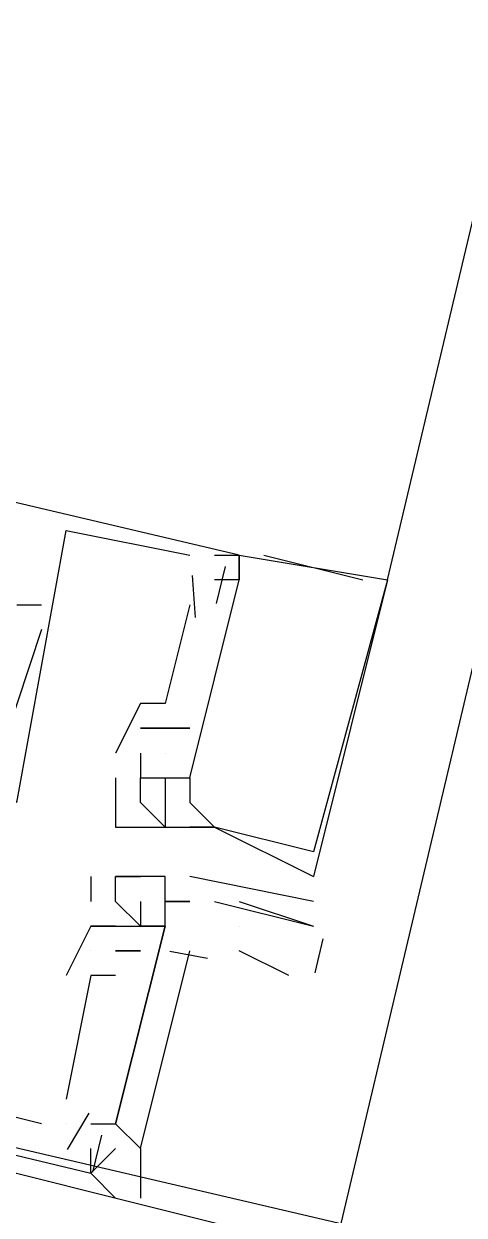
# Model space of a CAD drawing. Header units: feet. Extents: x -84 to 198, y -22 to 181.
# Drawn here: x 66.924 to 67.161, y 10.475 to 11.118 of the extents above; entities that cross this region are included whole.
import ezdxf

# ---------------------------------------------------------------- set-up
doc = ezdxf.new("R2010")
doc.units = ezdxf.units.FT
doc.layers.add('A-LINEA', color=7, linetype='CONTINUOUS')

msp = doc.modelspace()

# ---------------------------------------------------------------- linework, layer by layer
at = {"layer": 'A-LINEA'}
for p, q in [((66.9467, 9.8444), (69, 18.5244)), ((67.12, 10.8178), (68.8667, 18.2044)), ((66.9467, 10.8444), (66.9467, 10.8444)), ((66.9467, 10.8444), (66.9467, 10.8444)), ((66.9467, 10.8444), (66.9467, 10.8444)), ((67.0133, 10.8311), (67.0133, 10.8311)), ((67.0133, 10.8311), (67.0133, 10.8311)), ((67.0133, 10.8311), (67.0133, 10.8311)), ((67.0267, 10.8311), (67.0267, 10.8311)), ((67.0267, 10.8311), (67.0267, 10.8311)), ((67.0267, 10.8311), (67.0267, 10.8311)), ((67.04, 10.8311), (67.04, 10.8311)), ((67.04, 10.8311), (67.04, 10.8311)), ((67.04, 10.8311), (67.04, 10.8311)), ((67.04, 10.8311), (67.04, 10.8311)), ((67.04, 10.8311), (67.04, 10.8311)), ((67.04, 10.8311), (67.04, 10.8311)), ((67.04, 10.8311), (67.04, 10.8311)), ((67.04, 10.8311), (67.04, 10.8311)), ((67.04, 10.8311), (67.04, 10.8311)), ((67.0533, 10.8311), (67.0533, 10.8311)), ((67.0533, 10.8311), (67.0533, 10.8311)), ((67.0533, 10.8311), (67.0533, 10.8311)), ((67.0323, 10.8251), (67.0276, 10.8051)), ((67.0323, 10.8251), (67.0276, 10.8051)), ((67.0323, 10.8251), (67.0276, 10.8051)), ((67.0146, 10.8202), (67.0162, 10.7976)), ((67.0146, 10.8202), (67.0162, 10.7976)), ((67.0146, 10.8202), (67.0162, 10.7976)), ((67.0267, 10.8178), (67.0267, 10.8178)), ((67.0267, 10.8178), (67.0267, 10.8178)), ((67.0267, 10.8178), (67.0267, 10.8178)), ((67.04, 10.8178), (67.04, 10.8178)), ((67.04, 10.8178), (67.04, 10.8178)), ((67.04, 10.8178), (67.04, 10.8178)), ((67.04, 10.8178), (67.04, 10.8178)), ((67.04, 10.8178), (67.04, 10.8178)), ((67.04, 10.8178), (67.04, 10.8178)), ((67.1067, 10.8178), (67.1067, 10.8178)), ((67.1067, 10.8178), (67.1067, 10.8178)), ((67.1067, 10.8178), (67.1067, 10.8178)), ((67.12, 10.8178), (67.12, 10.8178)), ((67.12, 10.8178), (67.12, 10.8178)), ((67.12, 10.8178), (67.12, 10.8178)), ((67.12, 10.8178), (67.12, 10.8178)), ((67.12, 10.8178), (67.12, 10.8178)), ((67.12, 10.8178), (67.12, 10.8178)), ((66.92, 10.8044), (66.9333, 10.8044)), ((66.92, 10.8044), (66.9333, 10.8044)), ((66.92, 10.8044), (66.9333, 10.8044)), ((66.9333, 10.8044), (66.9333, 10.8044)), ((66.9333, 10.8044), (66.9333, 10.8044)), ((66.9333, 10.8044), (66.9333, 10.8044)), ((67.0133, 10.8044), (67.0133, 10.8044)), ((67.0133, 10.8044), (67.0133, 10.8044)), ((67.0133, 10.8044), (67.0133, 10.8044)), ((66.9333, 10.7911), (66.9333, 10.7911)), ((66.9333, 10.7911), (66.9333, 10.7911)), ((66.9333, 10.7911), (66.9333, 10.7911)), ((66.9867, 10.7511), (66.9867, 10.7511)), ((66.9867, 10.7511), (66.9867, 10.7511)), ((66.9867, 10.7511), (66.9867, 10.7511)), ((67, 10.7511), (67, 10.7511)), ((67, 10.7511), (67, 10.7511)), ((67, 10.7511), (67, 10.7511)), ((66.9867, 10.7378), (66.9867, 10.7378)), ((66.9867, 10.7378), (66.9867, 10.7378)), ((66.9867, 10.7378), (66.9867, 10.7378)), ((66.9867, 10.7378), (66.9867, 10.7378)), ((66.9867, 10.7378), (66.9867, 10.7378)), ((66.9867, 10.7378), (66.9867, 10.7378)), ((66.9867, 10.7378), (66.9867, 10.7378)), ((66.9867, 10.7378), (66.9867, 10.7378)), ((66.9867, 10.7378), (66.9867, 10.7378)), ((67, 10.7378), (67, 10.7378)), ((67, 10.7378), (67, 10.7378)), ((67, 10.7378), (67, 10.7378)), ((67, 10.7378), (67, 10.7378)), ((67, 10.7378), (67, 10.7378)), ((67, 10.7378), (67, 10.7378)), ((67, 10.7378), (67, 10.7378)), ((67, 10.7378), (67, 10.7378)), ((67, 10.7378), (67, 10.7378)), ((67.0133, 10.7378), (67.0133, 10.7378)), ((67.0133, 10.7378), (67.0133, 10.7378)), ((67.0133, 10.7378), (67.0133, 10.7378)), ((66.9733, 10.7244), (66.9733, 10.7244)), ((66.9733, 10.7244), (66.9733, 10.7244)), ((66.9733, 10.7244), (66.9733, 10.7244)), ((66.9867, 10.7244), (66.9867, 10.7244)), ((66.9867, 10.7244), (66.9867, 10.7244)), ((66.9867, 10.7244), (66.9867, 10.7244)), ((67, 10.7244), (67, 10.7244)), ((67, 10.7244), (67, 10.7244)), ((67, 10.7244), (67, 10.7244)), ((67, 10.7244), (67, 10.7244)), ((67, 10.7244), (67, 10.7244)), ((67, 10.7244), (67, 10.7244)), ((66.9733, 10.7111), (66.9733, 10.7111)), ((66.9733, 10.7111), (66.9733, 10.7111)), ((66.9733, 10.7111), (66.9733, 10.7111)), ((66.9867, 10.7111), (66.9867, 10.7111)), ((66.9867, 10.7111), (66.9867, 10.7111)), ((66.9867, 10.7111), (66.9867, 10.7111)), ((66.9867, 10.7111), (66.9867, 10.7111)), ((66.9867, 10.7111), (66.9867, 10.7111)), ((66.9867, 10.7111), (66.9867, 10.7111)), ((66.9867, 10.7111), (66.9867, 10.7111)), ((66.9867, 10.7111), (66.9867, 10.7111)), ((66.9867, 10.7111), (66.9867, 10.7111)), ((67, 10.7111), (67, 10.7111)), ((67, 10.7111), (67, 10.6844)), ((67, 10.7111), (67, 10.7111)), ((67, 10.7111), (67, 10.7111)), ((67, 10.7111), (67, 10.7111)), ((67, 10.7111), (67, 10.6844)), ((67, 10.7111), (67, 10.7111)), ((67, 10.7111), (67, 10.7111)), ((67, 10.7111), (67, 10.7111)), ((67, 10.7111), (67, 10.6844)), ((67, 10.7111), (67, 10.7111)), ((67, 10.7111), (67, 10.7111)), ((67.0133, 10.7111), (67.0133, 10.7111)), ((67.0133, 10.7111), (67.0133, 10.7111)), ((67.0133, 10.7111), (67.0133, 10.7111)), ((67.0133, 10.7111), (67.0133, 10.7111)), ((67.0133, 10.7111), (67.0133, 10.7111)), ((67.0133, 10.7111), (67.0133, 10.7111)), ((66.9867, 10.6978), (66.9867, 10.6978)), ((66.9867, 10.6978), (66.9867, 10.6978)), ((66.9867, 10.6978), (66.9867, 10.6978)), ((67, 10.6978), (67, 10.6978)), ((67, 10.6978), (67, 10.6978)), ((67, 10.6978), (67, 10.6978)), ((67.0133, 10.6978), (67.0133, 10.6978)), ((67.0133, 10.6978), (67.0133, 10.6978)), ((67.0133, 10.6978), (67.0133, 10.6978)), ((66.9733, 10.6844), (66.9733, 10.6844)), ((66.9733, 10.6844), (66.9733, 10.6844)), ((66.9733, 10.6844), (66.9733, 10.6844)), ((66.9867, 10.6844), (66.9867, 10.6844)), ((66.9867, 10.6844), (66.9867, 10.6844)), ((66.9867, 10.6844), (66.9867, 10.6844)), ((67, 10.6844), (67, 10.6844)), ((67, 10.6844), (67, 10.6844)), ((67, 10.6844), (67, 10.6844)), ((67.0133, 10.6844), (67.0133, 10.6844)), ((67.0133, 10.6844), (67.0133, 10.6844)), ((67.0133, 10.6844), (67.0133, 10.6844)), ((67.0133, 10.6844), (67.0133, 10.6844)), ((67.0133, 10.6844), (67.0133, 10.6844)), ((67.0133, 10.6844), (67.0133, 10.6844)), ((67.0267, 10.6844), (67.08, 10.6578)), ((67.0267, 10.6844), (67.0267, 10.6844)), ((67.0267, 10.6844), (67.0267, 10.6844)), ((67.0267, 10.6844), (67.0267, 10.6844)), ((67.0267, 10.6844), (67.08, 10.6578)), ((67.0267, 10.6844), (67.0267, 10.6844)), ((67.0267, 10.6844), (67.0267, 10.6844)), ((67.0267, 10.6844), (67.0267, 10.6844)), ((67.0267, 10.6844), (67.08, 10.6578)), ((67.0267, 10.6844), (67.0267, 10.6844)), ((67.0267, 10.6844), (67.0267, 10.6844)), ((67.0267, 10.6844), (67.0267, 10.6844)), ((67.08, 10.6711), (67.08, 10.6711)), ((67.08, 10.6711), (67.08, 10.6711)), ((67.08, 10.6711), (67.08, 10.6711)), ((67.08, 10.6711), (67.08, 10.6711)), ((67.08, 10.6711), (67.08, 10.6711)), ((67.08, 10.6711), (67.08, 10.6711)), ((66.96, 10.6578), (66.96, 10.6444)), ((66.96, 10.6578), (66.96, 10.6578)), ((66.9733, 10.6578), (66.9733, 10.6578)), ((66.9733, 10.6578), (66.9733, 10.6578)), ((66.9867, 10.6578), (66.9867, 10.6578)), ((66.9867, 10.6578), (66.9867, 10.6578)), ((67, 10.6578), (67, 10.6578)), ((67.08, 10.6444), (67.0133, 10.6578)), ((67.0133, 10.6578), (67.0133, 10.6578)), ((67.08, 10.6578), (67.08, 10.6578)), ((67.08, 10.6578), (67.08, 10.6578)), ((67.08, 10.6578), (67.08, 10.6578)), ((66.96, 10.6444), (66.96, 10.6444)), ((66.9733, 10.6444), (66.9733, 10.6444)), ((66.9867, 10.6444), (66.9867, 10.6444)), ((67, 10.6444), (67, 10.6444)), ((67, 10.6444), (67, 10.6444)), ((67, 10.6444), (67, 10.6444)), ((67.0133, 10.6444), (67.0133, 10.6444)), ((67.0133, 10.6444), (67.0133, 10.6444)), ((67.0267, 10.6444), (67.0267, 10.6444)), ((67.04, 10.6444), (67.08, 10.6311)), ((67.08, 10.6444), (67.08, 10.6444)), ((66.96, 10.6311), (66.96, 10.6311)), ((66.96, 10.6311), (66.96, 10.6311)), ((66.96, 10.6311), (66.96, 10.6311)), ((66.96, 10.6311), (66.96, 10.6311)), ((66.96, 10.6311), (66.96, 10.6311)), ((66.96, 10.6311), (66.96, 10.6311)), ((66.96, 10.6311), (66.96, 10.6311)), ((66.96, 10.6311), (66.96, 10.6311)), ((66.96, 10.6311), (66.96, 10.6311)), ((66.96, 10.6311), (66.96, 10.6311)), ((66.9733, 10.6311), (66.9733, 10.6311)), ((66.9733, 10.6311), (66.9733, 10.6311)), ((66.9733, 10.6311), (66.9733, 10.6311)), ((66.9733, 10.6311), (66.9733, 10.6311)), ((66.9733, 10.6311), (66.9733, 10.6311)), ((66.9733, 10.6311), (66.9733, 10.6311)), ((66.9733, 10.6311), (66.9733, 10.6311)), ((66.9867, 10.6311), (66.9867, 10.6311)), ((66.9867, 10.6311), (66.9867, 10.6311)), ((66.9867, 10.6311), (66.9867, 10.6311)), ((66.9867, 10.6311), (66.9867, 10.6311)), ((66.9867, 10.6311), (66.9867, 10.6311)), ((66.9867, 10.6311), (66.9867, 10.6311)), ((67, 10.6311), (67, 10.6311)), ((67, 10.6311), (67, 10.6311)), ((67, 10.6311), (67, 10.6311)), ((67, 10.6311), (67, 10.6311)), ((67.04, 10.6311), (67.04, 10.6311)), ((67.08, 10.6311), (67.08, 10.6311)), ((67.085, 10.6243), (67.0807, 10.606)), ((66.96, 10.6178), (66.96, 10.6178)), ((66.96, 10.6178), (66.96, 10.6178)), ((66.96, 10.6178), (66.96, 10.6178)), ((66.96, 10.6178), (66.96, 10.6178)), ((66.96, 10.6178), (66.96, 10.6178)), ((66.96, 10.6178), (66.96, 10.6178)), ((66.9733, 10.6178), (66.9733, 10.6178)), ((66.9733, 10.6178), (66.9733, 10.6178)), ((66.9733, 10.6178), (66.9733, 10.6178)), ((66.9733, 10.6178), (66.9733, 10.6178)), ((66.9733, 10.6178), (66.9733, 10.6178)), ((66.9733, 10.6178), (66.9733, 10.6178)), ((66.9733, 10.6178), (66.9733, 10.6178)), ((66.9733, 10.6178), (66.9733, 10.6178)), ((66.9733, 10.6178), (66.9733, 10.6178)), ((66.9867, 10.6178), (66.9867, 10.6178)), ((66.9867, 10.6178), (66.9867, 10.6178)), ((66.9867, 10.6178), (66.9867, 10.6178)), ((66.9867, 10.6178), (66.9867, 10.6178)), ((66.9867, 10.6178), (66.9867, 10.6178)), ((66.9867, 10.6178), (66.9867, 10.6178)), ((67.0228, 10.6136), (67.0026, 10.6175)), ((67.0228, 10.6136), (67.0026, 10.6175)), ((67.0228, 10.6136), (67.0026, 10.6175)), ((67.0667, 10.6044), (67.04, 10.6178)), ((66.96, 10.6044), (66.9467, 10.5378)), ((66.9467, 10.6044), (66.9467, 10.6044)), ((66.96, 10.6044), (66.9467, 10.5378)), ((66.9467, 10.6044), (66.9467, 10.6044)), ((66.96, 10.6044), (66.9467, 10.5378)), ((66.9467, 10.6044), (66.9467, 10.6044)), ((66.9733, 10.6044), (66.96, 10.6044)), ((66.96, 10.6044), (66.96, 10.6044)), ((66.96, 10.6044), (66.96, 10.6044)), ((66.9733, 10.6044), (66.96, 10.6044)), ((66.96, 10.6044), (66.96, 10.6044)), ((66.96, 10.6044), (66.96, 10.6044)), ((66.9733, 10.6044), (66.96, 10.6044)), ((66.96, 10.6044), (66.96, 10.6044)), ((66.96, 10.6044), (66.96, 10.6044)), ((66.9733, 10.6044), (66.9733, 10.6044)), ((66.9733, 10.6044), (66.9733, 10.6044)), ((66.9733, 10.6044), (66.9733, 10.6044)), ((66.9467, 10.5378), (66.9467, 10.5378)), ((66.9467, 10.5378), (66.9467, 10.5378)), ((66.9467, 10.5378), (66.9467, 10.5378)), ((66.9588, 10.5302), (66.9472, 10.5106)), ((66.9588, 10.5302), (66.9472, 10.5106)), ((66.9588, 10.5302), (66.9472, 10.5106)), ((66.9333, 10.5244), (66.9333, 10.5244)), ((66.9333, 10.5244), (66.9333, 10.5244)), ((66.9333, 10.5244), (66.9333, 10.5244)), ((66.9467, 10.5244), (66.9467, 10.5244)), ((66.9467, 10.5244), (66.9467, 10.5244)), ((66.9467, 10.5244), (66.9467, 10.5244)), ((66.96, 10.5244), (66.9733, 10.5244)), ((66.96, 10.5244), (66.96, 10.5244)), ((66.96, 10.5244), (66.96, 10.5244)), ((66.96, 10.5244), (66.96, 10.5244)), ((66.9657, 10.5184), (66.9609, 10.4984)), ((66.9657, 10.5184), (66.9609, 10.4984)), ((66.9657, 10.5184), (66.9609, 10.4984)), ((66.9733, 10.5244), (66.9733, 10.5244)), ((66.9733, 10.5244), (66.9733, 10.5244)), ((66.9733, 10.5244), (66.9733, 10.5244)), ((66.96, 10.4978), (66.9733, 10.5111)), ((66.96, 10.5111), (66.96, 10.5111)), ((66.96, 10.5111), (66.96, 10.5111)), ((66.96, 10.5111), (66.96, 10.5111)), ((66.96, 10.5111), (66.96, 10.5111)), ((66.9733, 10.5111), (66.9733, 10.5111)), ((66.9733, 10.4844), (66.96, 10.4978)), ((66.96, 10.4978), (66.96, 10.4978)), ((66.96, 10.4978), (66.96, 10.4978)), ((66.96, 10.4978), (66.96, 10.4978))]:
    msp.add_line(p, q, dxfattribs=at)
for points in [[(67.0267, 10.8311), (67.04, 10.8311), (66.36, 10.9911), (66.3333, 10.8444), (66.3467, 10.8311)], [(67.0267, 10.8311), (67.04, 10.8311), (66.36, 10.9911), (66.3333, 10.8444), (66.3467, 10.8311)], [(67.0267, 10.8311), (67.04, 10.8311), (66.36, 10.9911), (66.3333, 10.8444), (66.3467, 10.8311)], [(66.9333, 10.7911), (66.9067, 10.7111), (66.92, 10.6978), (66.9467, 10.8444), (67.0133, 10.8311)], [(66.9333, 10.7911), (66.9067, 10.7111), (66.92, 10.6978), (66.9467, 10.8444), (67.0133, 10.8311)], [(66.9333, 10.7911), (66.9067, 10.7111), (66.92, 10.6978), (66.9467, 10.8444), (67.0133, 10.8311)], [(67.04, 10.8311), (67.04, 10.8178), (67.04, 10.8311), (67.12, 10.8178), (67.12, 10.8178), (67.08, 10.6578)], [(67.04, 10.8311), (67.04, 10.8178), (67.04, 10.8311), (67.12, 10.8178), (67.12, 10.8178), (67.08, 10.6578)], [(67.04, 10.8311), (67.04, 10.8178), (67.04, 10.8311), (67.12, 10.8178), (67.12, 10.8178), (67.08, 10.6578)], [(67.0533, 10.8311), (67.1067, 10.8178), (67.1067, 10.8178)], [(67.0533, 10.8311), (67.1067, 10.8178), (67.1067, 10.8178)], [(67.0533, 10.8311), (67.1067, 10.8178), (67.1067, 10.8178)], [(67, 10.7111), (67.0133, 10.7111), (67.04, 10.8178), (67.0267, 10.8178)], [(67, 10.7111), (67.0133, 10.7111), (67.04, 10.8178), (67.0267, 10.8178)], [(67, 10.7111), (67.0133, 10.7111), (67.04, 10.8178), (67.0267, 10.8178)], [(67.12, 10.8178), (67.08, 10.6711), (67.08, 10.6711), (67.0267, 10.6844), (67.0267, 10.6844), (67.0267, 10.6844), (67.0267, 10.6844), (67.0133, 10.6978)], [(67.12, 10.8178), (67.08, 10.6711), (67.08, 10.6711), (67.0267, 10.6844), (67.0267, 10.6844), (67.0267, 10.6844), (67.0267, 10.6844), (67.0133, 10.6978)], [(67.12, 10.8178), (67.08, 10.6711), (67.08, 10.6711), (67.0267, 10.6844), (67.0267, 10.6844), (67.0267, 10.6844), (67.0267, 10.6844), (67.0133, 10.6978)], [(67.0133, 10.8044), (67, 10.7511), (66.9867, 10.7511), (66.9733, 10.7244)], [(67.0133, 10.8044), (67, 10.7511), (66.9867, 10.7511), (66.9733, 10.7244)], [(67.0133, 10.8044), (67, 10.7511), (66.9867, 10.7511), (66.9733, 10.7244)], [(67, 10.7378), (66.9867, 10.7378), (67, 10.7378)], [(67, 10.7378), (66.9867, 10.7378), (67, 10.7378)], [(67, 10.7378), (66.9867, 10.7378), (67, 10.7378)], [(67, 10.7378), (67, 10.7378), (67.0133, 10.7378), (67, 10.7378)], [(67, 10.7378), (67, 10.7378), (67.0133, 10.7378), (67, 10.7378)], [(67, 10.7378), (67, 10.7378), (67.0133, 10.7378), (67, 10.7378)], [(66.9867, 10.7244), (66.9867, 10.7244), (66.9867, 10.7111)], [(66.9867, 10.7244), (66.9867, 10.7244), (66.9867, 10.7111)], [(66.9867, 10.7244), (66.9867, 10.7244), (66.9867, 10.7111)], [(66.9733, 10.7111), (66.9733, 10.6844), (66.9867, 10.6844), (67.0133, 10.6844), (67.0267, 10.6844), (67.0133, 10.6844)], [(66.9733, 10.7111), (66.9733, 10.6844), (66.9867, 10.6844), (67.0133, 10.6844), (67.0267, 10.6844), (67.0133, 10.6844)], [(66.9733, 10.7111), (66.9733, 10.6844), (66.9867, 10.6844), (67.0133, 10.6844), (67.0267, 10.6844), (67.0133, 10.6844)], [(67, 10.6844), (66.9867, 10.6978), (66.9867, 10.7111), (67, 10.7111)], [(66.9867, 10.7111), (66.9867, 10.7111), (66.9867, 10.7111), (66.9867, 10.7111), (66.9867, 10.7111), (67, 10.7111), (67, 10.7111), (67.0133, 10.7111), (67.0133, 10.6978), (67.0133, 10.6978)], [(67, 10.6844), (66.9867, 10.6978), (66.9867, 10.7111), (67, 10.7111)], [(66.9867, 10.7111), (66.9867, 10.7111), (66.9867, 10.7111), (66.9867, 10.7111), (66.9867, 10.7111), (67, 10.7111), (67, 10.7111), (67.0133, 10.7111), (67.0133, 10.6978), (67.0133, 10.6978)], [(67, 10.6844), (66.9867, 10.6978), (66.9867, 10.7111), (67, 10.7111)], [(66.9867, 10.7111), (66.9867, 10.7111), (66.9867, 10.7111), (66.9867, 10.7111), (66.9867, 10.7111), (67, 10.7111), (67, 10.7111), (67.0133, 10.7111), (67.0133, 10.6978), (67.0133, 10.6978)], [(66.9333, 10.5244), (66.88, 10.5378), (66.9067, 10.6711)], [(66.9333, 10.5244), (66.88, 10.5378), (66.9067, 10.6711)], [(66.9333, 10.5244), (66.88, 10.5378), (66.9067, 10.6711)], [(66.0667, 10.6578), (66.2933, 10.6578), (67.0933, 10.4711), (66.9467, 9.8444), (66.0933, 9.8178), (66.0667, 10.6578)], [(66.08, 10.6444), (66.28, 10.6578), (67.08, 10.4578), (66.9467, 9.8578), (66.0933, 9.8311), (66.08, 10.6444)], [(66.2933, 10.6578), (66.96, 10.4978), (66.96, 10.5111)], [(66.2933, 10.6578), (66.96, 10.4978), (66.96, 10.5111)], [(66.2933, 10.6578), (66.96, 10.4978), (66.96, 10.5111)], [(66.9867, 10.6444), (66.9867, 10.6311), (66.9733, 10.6444), (66.9733, 10.6578), (66.9867, 10.6578)], [(67.0133, 10.6444), (67, 10.6444), (67, 10.6578), (66.9867, 10.6578), (66.9733, 10.6578)], [(66.96, 10.6311), (66.96, 10.6311), (66.96, 10.6311), (66.9733, 10.6311), (66.9733, 10.6311), (66.9867, 10.6311), (66.9867, 10.6311), (67, 10.6311), (67, 10.6444), (67, 10.6444)], [(67, 10.6444), (67.0133, 10.6444), (67.0133, 10.6444), (67.0133, 10.6444)], [(67.0267, 10.6444), (67.0267, 10.6444), (67.08, 10.6311), (67.08, 10.6311), (67.08, 10.6311)], [(66.96, 10.6311), (66.9733, 10.6311), (66.96, 10.6311), (66.9733, 10.6311), (66.96, 10.6311), (66.9467, 10.6044)], [(66.96, 10.6311), (66.9733, 10.6311), (66.96, 10.6311), (66.9733, 10.6311), (66.96, 10.6311), (66.9467, 10.6044)], [(66.96, 10.6311), (66.9733, 10.6311), (66.96, 10.6311), (66.9733, 10.6311), (66.96, 10.6311), (66.9467, 10.6044)], [(66.96, 10.5244), (66.9733, 10.5244), (67, 10.6311), (66.9867, 10.6311), (66.9867, 10.6311)], [(66.96, 10.5244), (66.9733, 10.5244), (67, 10.6311), (66.9867, 10.6311), (66.9867, 10.6311)], [(66.96, 10.5244), (66.9733, 10.5244), (67, 10.6311), (66.9867, 10.6311), (66.9867, 10.6311)], [(67, 10.6311), (66.9733, 10.5244), (66.9867, 10.5111), (67.0133, 10.6178)], [(67, 10.6311), (66.9733, 10.5244), (66.9867, 10.5111), (67.0133, 10.6178)], [(67, 10.6311), (66.9733, 10.5244), (66.9867, 10.5111), (67.0133, 10.6178)], [(66.9867, 10.6178), (66.9733, 10.6178), (66.9867, 10.6178)], [(66.9867, 10.6178), (66.9733, 10.6178), (66.9867, 10.6178)], [(66.9867, 10.6178), (66.9733, 10.6178), (66.9867, 10.6178)], [(66.9733, 10.5244), (66.9867, 10.5111), (66.9867, 10.4844)]]:
    msp.add_lwpolyline(points, dxfattribs=at)

doc.saveas('drawing.dxf')
